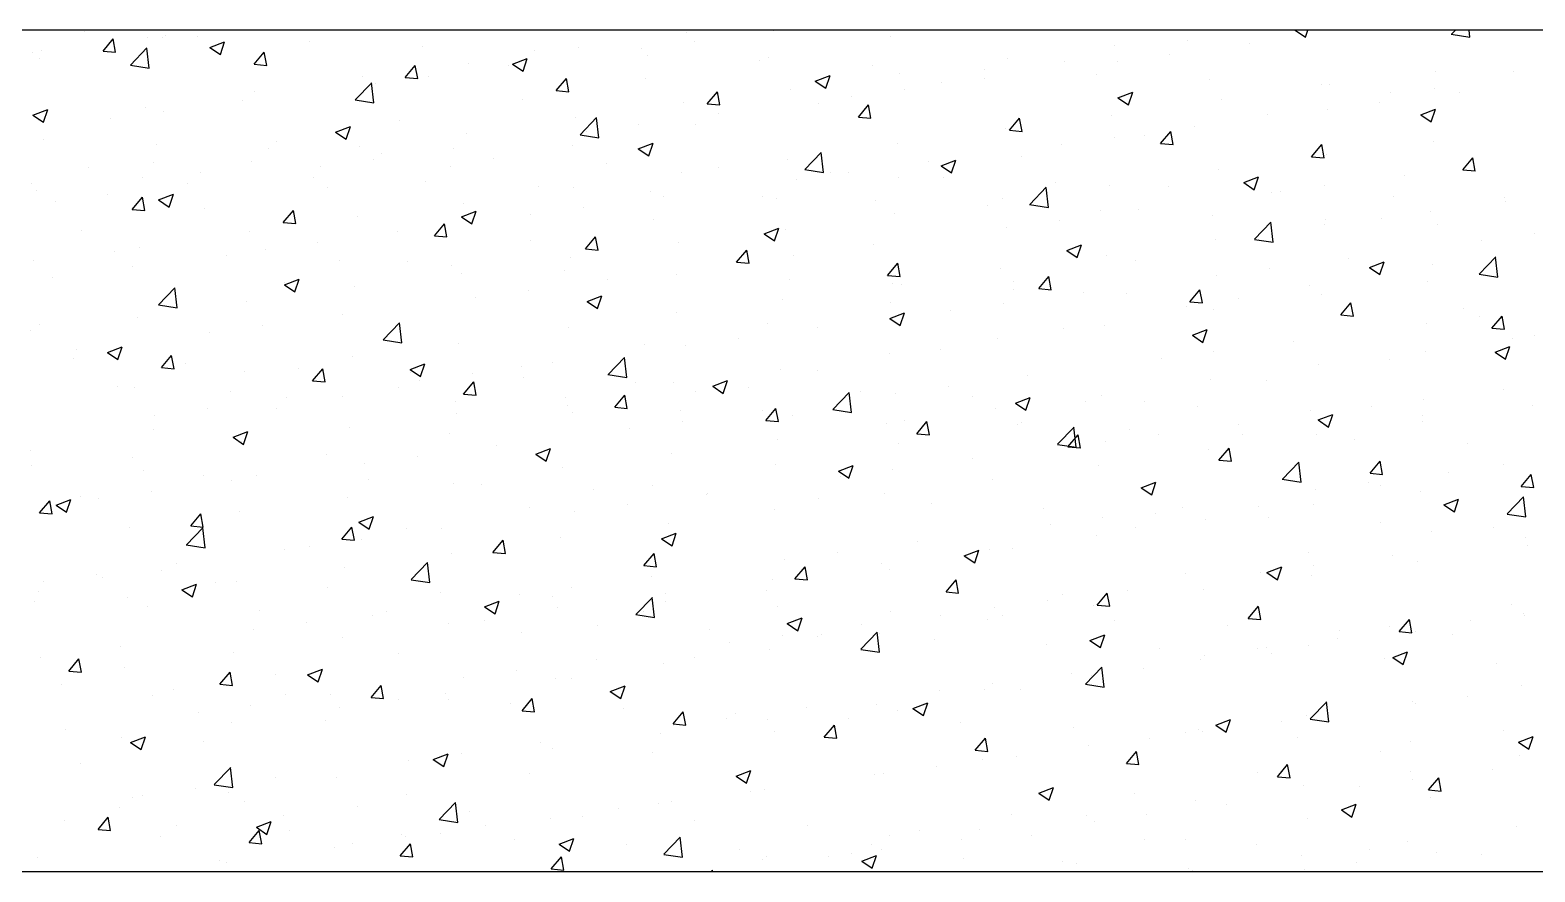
# Model space of a CAD drawing. Header units: millimetres. Extents: x 331487 to 517269, y 198509 to 399936.
# Drawn here: x 435234 to 435948, y 339696 to 340096 of the extents above; entities that cross this region are included whole.
import ezdxf

# ---------------------------------------------------------------- set-up
doc = ezdxf.new("R2010")
doc.units = ezdxf.units.MM
doc.header["$MEASUREMENT"] = 0
doc.layers.add('COLUMN', color=6, linetype='Continuous')

msp = doc.modelspace()

# ---------------------------------------------------------------- linework, layer by layer
at = {"layer": 'COLUMN'}
for p, q in [((448979.83, 340095.96), (420204.35, 340095.96)), ((448984.26, 339695.96), (420604.35, 339695.96))]:
    msp.add_line(p, q, dxfattribs=at)
at = {"layer": 'COLUMN', "color": 2, "linetype": 'Continuous'}
for p, q in [((435260, 340095.12), (435260, 340095.12)), ((435545.59, 340094.74), (435545.59, 340094.74)), ((435587.14, 340095.63), (435587.14, 340095.63)), ((435834.51, 340095.96), (435839.46, 340092.62)), ((435839.45, 340092.62), (435840.57, 340095.96)), ((435908.72, 340093.98), (435910.62, 340095.96)), ((435917.58, 340092.57), (435917.19, 340095.96)), ((435268.58, 340086), (435273.4, 340091.74)), ((435274.55, 340085.47), (435273.4, 340091.74)), ((435281.63, 340079.33), (435289.42, 340087.45)), ((435290.49, 340077.92), (435289.39, 340087.41)), ((435289.73, 340092.55), (435289.73, 340092.55)), ((435296.85, 340092.58), (435296.85, 340092.58)), ((435298.42, 340093.59), (435298.42, 340093.59)), ((435313.38, 340092.86), (435313.38, 340092.86)), ((435319.32, 340087.75), (435326.32, 340090.44)), ((435319.32, 340087.75), (435324.29, 340084.4)), ((435324.29, 340084.4), (435326.32, 340090.44)), ((435366.76, 340090.6), (435366.76, 340090.6)), ((435420.15, 340088.35), (435420.15, 340088.35)), ((435494.25, 340087.7), (435494.25, 340087.7)), ((435524.23, 340087.34), (435524.23, 340087.34)), ((435549.27, 340090.64), (435549.27, 340090.64)), ((435642.63, 340092.98), (435642.63, 340092.98)), ((435748.68, 340088.79), (435748.68, 340088.79)), ((435783.23, 340091.04), (435783.23, 340091.04)), ((435812.96, 340089.38), (435812.96, 340089.38)), ((435908.69, 340093.95), (435917.58, 340092.57)), ((435235.26, 340085.28), (435235.26, 340085.28)), ((435238.53, 340082.57), (435238.53, 340082.57)), ((435239.22, 340086.15), (435239.22, 340086.15)), ((435268.58, 340086), (435274.56, 340085.48)), ((435340.31, 340079.72), (435345.13, 340085.47)), ((435346.28, 340079.19), (435345.12, 340085.46)), ((435442.31, 340080.2), (435442.31, 340080.2)), ((435463.03, 340079.74), (435470.03, 340082.43)), ((435468, 340076.39), (435470.03, 340082.43)), ((435473.53, 340086.09), (435473.53, 340086.09)), ((435526.91, 340083.84), (435526.91, 340083.84)), ((435580.29, 340081.58), (435580.29, 340081.58)), ((435584.31, 340082.97), (435584.31, 340082.97)), ((435698.17, 340082.39), (435698.17, 340082.39)), ((435724.91, 340081.03), (435724.91, 340081.03)), ((435750.05, 340081.1), (435750.05, 340081.1)), ((435775.09, 340084.39), (435775.09, 340084.39)), ((435281.6, 340079.29), (435290.49, 340077.91)), ((435340.31, 340079.72), (435346.28, 340079.2)), ((435391.8, 340073.8), (435391.8, 340073.8)), ((435412.03, 340073.45), (435416.85, 340079.19)), ((435412.03, 340073.45), (435418.01, 340072.93)), ((435418.01, 340072.92), (435416.85, 340079.19)), ((435423.21, 340074.04), (435423.21, 340074.04)), ((435461.08, 340079.03), (435461.08, 340079.03)), ((435463.03, 340079.74), (435468.01, 340076.39)), ((435483.76, 340067.17), (435488.58, 340072.92)), ((435525.99, 340072.95), (435525.99, 340072.95)), ((435606.75, 340071.74), (435613.75, 340074.42)), ((435611.72, 340068.38), (435613.74, 340074.42)), ((435633.68, 340079.33), (435633.68, 340079.33)), ((435646.83, 340075.35), (435646.83, 340075.35)), ((435687.06, 340077.07), (435687.06, 340077.07)), ((435740.44, 340074.82), (435740.44, 340074.82)), ((435901.26, 340076.44), (435901.26, 340076.44)), ((435938.06, 340076.07), (435938.06, 340076.07)), ((435340.46, 340066.76), (435340.46, 340066.76)), ((435388.36, 340062.78), (435396.15, 340070.9)), ((435397.22, 340061.36), (435396.11, 340070.86)), ((435398.17, 340070.75), (435398.17, 340070.75)), ((435483.76, 340067.17), (435489.73, 340066.65)), ((435489.73, 340066.64), (435488.58, 340072.91)), ((435555.48, 340060.9), (435560.3, 340066.64)), ((435561.46, 340060.37), (435560.3, 340066.64)), ((435594.89, 340067.85), (435594.89, 340067.85)), ((435606.75, 340071.74), (435611.72, 340068.38)), ((435649.02, 340067.8), (435649.02, 340067.8)), ((435666.59, 340071.02), (435666.59, 340071.02)), ((435686.9, 340072.78), (435686.9, 340072.78)), ((435750.46, 340063.73), (435757.46, 340066.41)), ((435755.43, 340060.37), (435757.46, 340066.41)), ((435793.82, 340072.56), (435793.82, 340072.56)), ((435847.2, 340070.3), (435847.2, 340070.3)), ((435850.75, 340070.04), (435850.75, 340070.04)), ((435879.74, 340066.06), (435879.74, 340066.06)), ((435900.59, 340068.05), (435900.59, 340068.05)), ((435912.71, 340066.53), (435912.71, 340066.53)), ((435288.52, 340059.26), (435288.52, 340059.26)), ((435335.02, 340062.43), (435335.02, 340062.43)), ((435388.32, 340062.74), (435397.22, 340061.36)), ((435467.67, 340062.94), (435467.67, 340062.94)), ((435544.38, 340061.45), (435544.38, 340061.45)), ((435555.48, 340060.9), (435561.46, 340060.38)), ((435608.27, 340061.01), (435608.27, 340061.01)), ((435623.99, 340064.5), (435623.99, 340064.5)), ((435627.21, 340054.62), (435632.03, 340060.37)), ((435633.18, 340054.09), (435632.03, 340060.36)), ((435750.46, 340063.73), (435755.43, 340060.37)), ((435799.4, 340063), (435799.4, 340063)), ((435874.84, 340061.55), (435874.84, 340061.55)), ((435235.3, 340055.5), (435242.3, 340058.19)), ((435235.3, 340055.5), (435240.27, 340052.14)), ((435238.01, 340052.86), (435238.01, 340052.86)), ((435240.27, 340052.14), (435242.3, 340058.19)), ((435272.11, 340054.15), (435272.11, 340054.15)), ((435297.14, 340057.45), (435297.14, 340057.45)), ((435409.36, 340052.93), (435409.36, 340052.93)), ((435493.03, 340054.41), (435493.03, 340054.41)), ((435495.08, 340046.23), (435502.87, 340054.34)), ((435503.94, 340044.81), (435502.84, 340054.31)), ((435560.83, 340056.18), (435560.83, 340056.18)), ((435627.21, 340054.62), (435633.19, 340054.1)), ((435698.94, 340048.35), (435703.76, 340054.09)), ((435704.91, 340047.82), (435703.75, 340054.09)), ((435747.46, 340055.5), (435747.46, 340055.5)), ((435821.42, 340056.04), (435821.42, 340056.04)), ((435849.81, 340058.25), (435849.81, 340058.25)), ((435894.17, 340055.72), (435901.17, 340058.41)), ((435894.17, 340055.72), (435899.15, 340052.36)), ((435899.14, 340052.36), (435901.17, 340058.4)), ((435379.01, 340047.49), (435386.01, 340050.18)), ((435379.01, 340047.49), (435383.98, 340044.14)), ((435383.98, 340044.13), (435386.01, 340050.18)), ((435441.09, 340046.91), (435441.09, 340046.91)), ((435495.05, 340046.19), (435503.94, 340044.81)), ((435497.93, 340047.9), (435497.93, 340047.9)), ((435522.96, 340051.2), (435522.96, 340051.2)), ((435549.95, 340051), (435549.95, 340051)), ((435696.95, 340049.1), (435696.95, 340049.1)), ((435698.94, 340048.35), (435704.91, 340047.82)), ((435748.78, 340044.95), (435748.78, 340044.95)), ((435763.1, 340046.03), (435763.1, 340046.03)), ((435770.66, 340042.07), (435775.48, 340047.82)), ((435776.64, 340041.54), (435775.48, 340047.81)), ((435786.65, 340049.94), (435786.65, 340049.94)), ((435240.53, 340044.02), (435240.53, 340044.02)), ((435293.91, 340041.76), (435293.91, 340041.76)), ((435347.29, 340039.5), (435347.29, 340039.5)), ((435351.04, 340042.92), (435351.04, 340042.92)), ((435390.58, 340040.51), (435390.58, 340040.51)), ((435400.67, 340037.25), (435400.67, 340037.25)), ((435434.77, 340039.59), (435434.77, 340039.59)), ((435491.64, 340040.99), (435491.64, 340040.99)), ((435522.72, 340039.48), (435529.73, 340042.17)), ((435522.72, 340039.48), (435527.7, 340036.13)), ((435527.69, 340036.13), (435529.72, 340042.17)), ((435601.81, 340029.67), (435609.6, 340037.79)), ((435610.67, 340028.26), (435609.56, 340037.76)), ((435645.61, 340042.06), (435645.61, 340042.06)), ((435723.74, 340041.65), (435723.74, 340041.65)), ((435770.66, 340042.07), (435776.64, 340041.55)), ((435842.39, 340035.8), (435847.21, 340041.54)), ((435848.36, 340035.27), (435847.21, 340041.54)), ((435900.04, 340043.15), (435900.04, 340043.15)), ((435261.61, 340030.58), (435261.61, 340030.58)), ((435292.72, 340032.91), (435292.72, 340032.91)), ((435339.24, 340033.47), (435339.24, 340033.47)), ((435371.86, 340031.31), (435371.86, 340031.31)), ((435396.9, 340034.6), (435396.9, 340034.6)), ((435433.32, 340030.98), (435433.32, 340030.98)), ((435454.06, 340034.99), (435454.06, 340034.99)), ((435507.44, 340032.74), (435507.44, 340032.74)), ((435560.82, 340030.48), (435560.82, 340030.48)), ((435593.67, 340034.56), (435593.67, 340034.56)), ((435660.59, 340033.34), (435660.59, 340033.34)), ((435666.44, 340031.47), (435673.44, 340034.16)), ((435666.44, 340031.47), (435671.41, 340028.12)), ((435671.41, 340028.12), (435673.44, 340034.16)), ((435704.78, 340036.02), (435704.78, 340036.02)), ((435842.39, 340035.8), (435848.36, 340035.27)), ((435849.53, 340036.75), (435849.53, 340036.75)), ((435914.11, 340029.52), (435918.93, 340035.27)), ((435920.09, 340028.99), (435918.93, 340035.26)), ((435287.3, 340025.97), (435287.3, 340025.97)), ((435308.71, 340022.99), (435308.71, 340022.99)), ((435314.99, 340028.33), (435314.99, 340028.33)), ((435368.38, 340026.07), (435368.38, 340026.07)), ((435421.76, 340023.82), (435421.76, 340023.82)), ((435543.16, 340028.16), (435543.16, 340028.16)), ((435597.68, 340025.06), (435597.68, 340025.06)), ((435601.77, 340029.64), (435610.67, 340028.26)), ((435614.2, 340028.23), (435614.2, 340028.23)), ((435622.72, 340028.35), (435622.72, 340028.35)), ((435646.46, 340026.01), (435646.46, 340026.01)), ((435667.58, 340025.97), (435667.58, 340025.97)), ((435720.97, 340023.72), (435720.97, 340023.72)), ((435798.19, 340029.71), (435798.19, 340029.71)), ((435810.15, 340023.46), (435817.15, 340026.15)), ((435810.15, 340023.46), (435815.12, 340020.11)), ((435815.12, 340020.11), (435817.15, 340026.15)), ((435886.41, 340027.09), (435886.41, 340027.09)), ((435914.11, 340029.52), (435920.09, 340029)), ((435234.4, 340022.9), (435234.4, 340022.9)), ((435236.79, 340019.57), (435236.79, 340019.57)), ((435270.84, 340018.01), (435270.84, 340018.01)), ((435282.45, 340010.78), (435287.28, 340016.52)), ((435288.43, 340010.25), (435287.27, 340016.52)), ((435294.99, 340015.24), (435301.99, 340017.93)), ((435299.96, 340011.88), (435301.99, 340017.92)), ((435375, 340020.97), (435375, 340020.97)), ((435475.14, 340021.56), (435475.14, 340021.56)), ((435491.82, 340021.12), (435491.82, 340021.12)), ((435528.52, 340019.31), (435528.52, 340019.31)), ((435534.53, 340016.74), (435534.53, 340016.74)), ((435581.9, 340017.05), (435581.9, 340017.05)), ((435588.15, 340016), (435588.15, 340016)), ((435695.74, 340015.81), (435695.74, 340015.81)), ((435708.53, 340013.12), (435716.32, 340021.24)), ((435717.39, 340011.71), (435716.29, 340021.2)), ((435746.25, 340022.21), (435746.25, 340022.21)), ((435774.35, 340021.46), (435774.35, 340021.46)), ((435823.5, 340018.81), (435823.5, 340018.81)), ((435827.73, 340019.21), (435827.73, 340019.21)), ((435848.53, 340022.11), (435848.53, 340022.11)), ((435881.11, 340016.95), (435881.11, 340016.95)), ((435933.93, 340016.4), (435933.93, 340016.4)), ((435245.8, 340014.71), (435245.8, 340014.71)), ((435282.45, 340010.78), (435288.43, 340010.26)), ((435294.99, 340015.24), (435299.96, 340011.88)), ((435316.68, 340010.96), (435316.68, 340010.96)), ((435354.18, 340004.5), (435359, 340010.25)), ((435360.16, 340003.98), (435359, 340010.24)), ((435438.7, 340007.23), (435445.7, 340009.92)), ((435439.88, 340013.62), (435439.88, 340013.62)), ((435443.67, 340003.87), (435445.7, 340009.92)), ((435496.65, 340011.76), (435496.65, 340011.76)), ((435635.29, 340014.79), (435635.29, 340014.79)), ((435644.39, 340008.77), (435644.39, 340008.77)), ((435688.67, 340012.54), (435688.67, 340012.54)), ((435708.5, 340013.09), (435717.39, 340011.71)), ((435742.05, 340010.28), (435742.05, 340010.28)), ((435760.34, 340010.5), (435760.34, 340010.5)), ((435898.83, 340009.86), (435898.83, 340009.86)), ((435934.5, 340014.69), (435934.5, 340014.69)), ((435354.18, 340004.5), (435360.16, 340003.98)), ((435389.37, 340007.22), (435389.37, 340007.22)), ((435425.91, 339998.23), (435430.73, 340003.97)), ((435431.88, 339997.7), (435430.73, 340003.97)), ((435438.7, 340007.23), (435443.68, 340003.87)), ((435471.62, 340008.46), (435471.62, 340008.46)), ((435529.83, 340005.99), (435529.83, 340005.99)), ((435582.41, 339999.22), (435589.42, 340001.91)), ((435587.39, 339995.86), (435589.41, 340001.91)), ((435697.44, 340002.21), (435697.44, 340002.21)), ((435722.47, 340005.51), (435722.47, 340005.51)), ((435795.43, 340008.03), (435795.43, 340008.03)), ((435815.26, 339996.57), (435823.04, 340004.69)), ((435824.11, 339995.16), (435823.01, 340004.65)), ((435848.31, 340003.46), (435848.31, 340003.46)), ((435848.82, 340005.77), (435848.82, 340005.77)), ((435875.61, 340006.39), (435875.61, 340006.39)), ((435902.2, 340003.52), (435902.2, 340003.52)), ((435258.36, 340000.95), (435258.36, 340000.95)), ((435338.02, 340000.18), (435338.02, 340000.18)), ((435370.59, 339995.16), (435370.59, 339995.16)), ((435408.47, 340000.15), (435408.47, 340000.15)), ((435425.91, 339998.23), (435431.88, 339997.71)), ((435471.51, 339995.98), (435471.51, 339995.98)), ((435497.63, 339991.95), (435502.45, 339997.7)), ((435503.61, 339991.43), (435502.45, 339997.69)), ((435541.94, 339994.87), (435541.94, 339994.87)), ((435582.41, 339999.22), (435587.39, 339995.87)), ((435592.46, 340001.27), (435592.46, 340001.27)), ((435796.97, 339996.42), (435796.97, 339996.42)), ((435815.22, 339996.53), (435824.11, 339995.16)), ((435817.29, 339996.38), (435817.29, 339996.38)), ((435923.26, 339995.97), (435923.26, 339995.97)), ((435948.29, 339999.26), (435948.29, 339999.26)), ((435274.01, 339990.93), (435274.01, 339990.93)), ((435286.09, 339992.68), (435286.09, 339992.68)), ((435327.4, 339988.67), (435327.4, 339988.67)), ((435345.56, 339991.87), (435345.56, 339991.87)), ((435490.6, 339987.83), (435490.6, 339987.83)), ((435497.63, 339991.95), (435503.61, 339991.43)), ((435569.36, 339985.68), (435574.18, 339991.42)), ((435575.33, 339985.15), (435574.18, 339991.42)), ((435596.41, 339988.91), (435596.41, 339988.91)), ((435634.28, 339993.9), (435634.28, 339993.9)), ((435726.13, 339991.21), (435733.13, 339993.9)), ((435726.13, 339991.21), (435731.1, 339987.86)), ((435731.1, 339987.86), (435733.13, 339993.9)), ((435745.03, 339988.92), (435745.03, 339988.92)), ((435860.1, 339987.65), (435860.1, 339987.65)), ((435921.98, 339980.02), (435929.77, 339988.14)), ((435930.84, 339978.6), (435929.73, 339988.1)), ((435235.57, 339986.28), (435235.57, 339986.28)), ((435282.4, 339983.55), (435282.4, 339983.55)), ((435380.78, 339986.42), (435380.78, 339986.42)), ((435413.19, 339985.97), (435413.19, 339985.97)), ((435434.16, 339984.16), (435434.16, 339984.16)), ((435438.66, 339980.33), (435438.66, 339980.33)), ((435487.54, 339981.91), (435487.54, 339981.91)), ((435569.36, 339985.68), (435575.34, 339985.16)), ((435571.38, 339985.62), (435571.38, 339985.62)), ((435641.08, 339979.4), (435645.91, 339985.15)), ((435647.06, 339978.87), (435645.9, 339985.14)), ((435694.52, 339982.52), (435694.52, 339982.52)), ((435758.97, 339986.37), (435758.97, 339986.37)), ((435822.23, 339982.66), (435822.23, 339982.66)), ((435869.84, 339983.2), (435876.84, 339985.89)), ((435869.84, 339983.2), (435874.81, 339979.85)), ((435874.81, 339979.85), (435876.84, 339985.89)), ((435899.57, 339984.43), (435899.57, 339984.43)), ((435244.53, 339978.56), (435244.53, 339978.56)), ((435294.89, 339965.37), (435302.68, 339973.48)), ((435303.75, 339963.95), (435302.65, 339973.45)), ((435354.68, 339974.98), (435361.68, 339977.66)), ((435354.68, 339974.98), (435359.65, 339971.62)), ((435354.87, 339975.96), (435354.87, 339975.96)), ((435359.65, 339971.62), (435361.68, 339977.66)), ((435388.15, 339973.93), (435388.15, 339973.93)), ((435508.22, 339977.3), (435508.22, 339977.3)), ((435540.92, 339979.65), (435540.92, 339979.65)), ((435594.31, 339977.4), (435594.31, 339977.4)), ((435641.08, 339979.4), (435647.06, 339978.88)), ((435643.18, 339975.48), (435643.18, 339975.48)), ((435647.69, 339975.14), (435647.69, 339975.14)), ((435700.65, 339976.36), (435700.65, 339976.36)), ((435712.81, 339973.13), (435717.63, 339978.87)), ((435712.81, 339973.13), (435718.79, 339972.61)), ((435718.79, 339972.6), (435717.63, 339978.87)), ((435797.19, 339979.37), (435797.19, 339979.37)), ((435841.25, 339974.42), (435841.25, 339974.42)), ((435897.61, 339976.58), (435897.61, 339976.58)), ((435921.95, 339979.98), (435930.84, 339978.6)), ((435296.55, 339965.95), (435296.55, 339965.95)), ((435336.81, 339966.89), (435336.81, 339966.89)), ((435445.31, 339969.02), (435445.31, 339969.02)), ((435470.35, 339972.32), (435470.35, 339972.32)), ((435498.39, 339966.97), (435505.39, 339969.66)), ((435498.39, 339966.97), (435503.37, 339963.61)), ((435503.36, 339963.61), (435505.39, 339969.65)), ((435591.24, 339967.98), (435591.24, 339967.98)), ((435642.34, 339966.35), (435642.34, 339966.35)), ((435696.16, 339966.07), (435696.16, 339966.07)), ((435701.07, 339972.89), (435701.07, 339972.89)), ((435734.04, 339971.05), (435734.04, 339971.05)), ((435754.45, 339970.63), (435754.45, 339970.63)), ((435784.54, 339966.85), (435789.36, 339972.6)), ((435784.54, 339966.85), (435790.51, 339966.33)), ((435790.51, 339966.32), (435789.36, 339972.59)), ((435807.84, 339968.37), (435807.84, 339968.37)), ((435847.1, 339970.17), (435847.1, 339970.17)), ((435856.26, 339960.58), (435861.08, 339966.32)), ((435862.24, 339960.05), (435861.08, 339966.32)), ((435861.22, 339966.12), (435861.22, 339966.12)), ((435284.87, 339959.39), (435284.87, 339959.39)), ((435294.86, 339965.33), (435303.75, 339963.95)), ((435382.16, 339960.71), (435382.16, 339960.71)), ((435540.73, 339961.58), (435540.73, 339961.58)), ((435642.1, 339958.96), (435649.11, 339961.65)), ((435642.11, 339958.96), (435647.08, 339955.6)), ((435647.08, 339955.6), (435649.1, 339961.65)), ((435671.13, 339962.77), (435671.13, 339962.77)), ((435782.93, 339964.41), (435782.93, 339964.41)), ((435795.75, 339963.13), (435795.75, 339963.13)), ((435856.26, 339960.58), (435862.24, 339960.05)), ((435914.6, 339963.86), (435914.6, 339963.86)), ((435921.98, 339959.82), (435921.98, 339959.82)), ((435927.99, 339954.3), (435932.81, 339960.05)), ((435933.96, 339953.77), (435932.81, 339960.04)), ((435234.36, 339952.99), (435234.36, 339952.99)), ((435238.23, 339955.94), (435238.23, 339955.94)), ((435319.25, 339952.42), (435319.25, 339952.42)), ((435344.29, 339955.72), (435344.29, 339955.72)), ((435401.62, 339948.81), (435409.41, 339956.93)), ((435410.48, 339947.4), (435409.37, 339956.9)), ((435489.38, 339954.54), (435489.38, 339954.54)), ((435584.02, 339956.34), (435584.02, 339956.34)), ((435607.98, 339954.46), (435607.98, 339954.46)), ((435724.62, 339954.4), (435724.62, 339954.4)), ((435743.82, 339955.63), (435743.82, 339955.63)), ((435785.82, 339950.95), (435792.82, 339953.64)), ((435790.79, 339947.59), (435792.82, 339953.64)), ((435896.95, 339956.52), (435896.95, 339956.52)), ((435927.99, 339954.3), (435933.97, 339953.78)), ((435270.66, 339942.72), (435277.66, 339945.41)), ((435275.63, 339939.37), (435277.66, 339945.41)), ((435401.58, 339948.78), (435410.48, 339947.4)), ((435437.45, 339947.04), (435437.45, 339947.04)), ((435525.7, 339946.33), (435525.7, 339946.33)), ((435545.07, 339946.18), (435545.07, 339946.18)), ((435570.1, 339949.47), (435570.1, 339949.47)), ((435666.3, 339944.39), (435666.3, 339944.39)), ((435693.31, 339949.23), (435693.31, 339949.23)), ((435785.82, 339950.95), (435790.79, 339947.59)), ((435833.79, 339948.21), (435833.79, 339948.21)), ((435929.53, 339942.94), (435936.53, 339945.63)), ((435934.5, 339939.58), (435936.53, 339945.63)), ((435937.76, 339949.44), (435937.76, 339949.44)), ((435948.33, 339950.78), (435948.33, 339950.78)), ((435254.54, 339939.83), (435254.54, 339939.83)), ((435256.1, 339944.11), (435256.1, 339944.11)), ((435270.66, 339942.72), (435275.63, 339939.37)), ((435296.33, 339935.56), (435301.15, 339941.31)), ((435302.3, 339935.03), (435301.15, 339941.3)), ((435307.92, 339937.57), (435307.92, 339937.57)), ((435386.94, 339940.64), (435386.94, 339940.64)), ((435414.37, 339934.71), (435421.37, 339937.4)), ((435419.34, 339931.36), (435421.37, 339937.4)), ((435481.91, 339937.86), (435481.91, 339937.86)), ((435508.34, 339932.26), (435516.13, 339940.38)), ((435517.2, 339930.85), (435516.1, 339940.34)), ((435641.96, 339942.19), (435641.96, 339942.19)), ((435770.89, 339939.93), (435770.89, 339939.93)), ((435795.92, 339943.22), (435795.92, 339943.22)), ((435879.44, 339939.43), (435879.44, 339939.43)), ((435896.39, 339943.29), (435896.39, 339943.29)), ((435929.53, 339942.94), (435934.51, 339939.59)), ((435296.33, 339935.56), (435302.31, 339935.04)), ((435335.59, 339933.6), (435335.59, 339933.6)), ((435361.3, 339935.32), (435361.3, 339935.32)), ((435368.06, 339929.29), (435372.88, 339935.03)), ((435374.03, 339928.76), (435372.87, 339935.02)), ((435414.37, 339934.71), (435419.34, 339931.36)), ((435414.69, 339933.06), (435414.69, 339933.06)), ((435444.04, 339932.88), (435444.04, 339932.88)), ((435467.38, 339936.32), (435467.38, 339936.32)), ((435468.07, 339930.81), (435468.07, 339930.81)), ((435508.31, 339932.23), (435517.2, 339930.85)), ((435590.02, 339934.69), (435590.02, 339934.69)), ((435607.98, 339934.38), (435607.98, 339934.38)), ((435707.73, 339931.61), (435707.73, 339931.61)), ((435845.88, 339936.88), (435845.88, 339936.88)), ((435275.62, 339926.4), (435275.62, 339926.4)), ((435283.65, 339926.1), (435283.65, 339926.1)), ((435329.01, 339924.14), (435329.01, 339924.14)), ((435368.06, 339929.29), (435374.03, 339928.76)), ((435409.06, 339926.3), (435409.06, 339926.3)), ((435419.01, 339929.58), (435419.01, 339929.58)), ((435439.78, 339923.01), (435444.6, 339928.76)), ((435439.78, 339923.01), (435445.76, 339922.49)), ((435445.76, 339922.48), (435444.6, 339928.75)), ((435521.45, 339928.55), (435521.45, 339928.55)), ((435539.51, 339928.29), (435539.51, 339928.29)), ((435549.66, 339924.37), (435549.66, 339924.37)), ((435558.08, 339926.71), (435565.08, 339929.39)), ((435558.08, 339926.71), (435563.06, 339923.35)), ((435563.05, 339923.35), (435565.08, 339929.39)), ((435574.83, 339926.3), (435574.83, 339926.3)), ((435615.07, 339915.71), (435622.85, 339923.83)), ((435623.92, 339914.3), (435622.82, 339923.79)), ((435628.22, 339924.04), (435628.22, 339924.04)), ((435644.82, 339923.33), (435644.82, 339923.33)), ((435669.86, 339926.63), (435669.86, 339926.63)), ((435794.54, 339929.84), (435794.54, 339929.84)), ((435821.12, 339929.42), (435821.12, 339929.42)), ((435933.55, 339925.36), (435933.55, 339925.36)), ((435317.98, 339916.28), (435317.98, 339916.28)), ((435350.74, 339916.29), (435350.74, 339916.29)), ((435355.85, 339921.27), (435355.85, 339921.27)), ((435382.39, 339921.89), (435382.39, 339921.89)), ((435435.77, 339919.63), (435435.77, 339919.63)), ((435488.17, 339921.25), (435488.17, 339921.25)), ((435489.15, 339917.38), (435489.15, 339917.38)), ((435511.51, 339916.73), (435516.33, 339922.48)), ((435511.51, 339916.73), (435517.48, 339916.21)), ((435517.48, 339916.21), (435516.33, 339922.47)), ((435583.23, 339910.46), (435588.05, 339916.2)), ((435589.21, 339909.93), (435588.05, 339916.2)), ((435681.6, 339921.79), (435681.6, 339921.79)), ((435692.09, 339915.94), (435692.09, 339915.94)), ((435701.8, 339918.7), (435708.8, 339921.38)), ((435701.8, 339918.7), (435706.77, 339915.34)), ((435706.77, 339915.34), (435708.79, 339921.38)), ((435734.98, 339919.53), (435734.98, 339919.53)), ((435742.6, 339922.35), (435742.6, 339922.35)), ((435762.81, 339919.4), (435762.81, 339919.4)), ((435788.36, 339917.27), (435788.36, 339917.27)), ((435870.64, 339917.08), (435870.64, 339917.08)), ((435895.68, 339920.38), (435895.68, 339920.38)), ((435947.12, 339917.49), (435947.12, 339917.49)), ((435292.94, 339912.98), (435292.94, 339912.98)), ((435436.23, 339913.75), (435436.23, 339913.75)), ((435491.34, 339914.36), (435491.34, 339914.36)), ((435542.54, 339915.12), (435542.54, 339915.12)), ((435543.8, 339910.03), (435543.8, 339910.03)), ((435581.67, 339915.02), (435581.67, 339915.02)), ((435583.23, 339910.46), (435589.21, 339909.94)), ((435595.92, 339912.86), (435595.92, 339912.86)), ((435615.03, 339915.67), (435623.92, 339914.3)), ((435640.75, 339908.9), (435640.75, 339908.9)), ((435649.3, 339910.61), (435649.3, 339910.61)), ((435654.96, 339904.18), (435659.78, 339909.93)), ((435660.93, 339903.66), (435659.78, 339909.92)), ((435704.49, 339909.39), (435704.49, 339909.39)), ((435807.49, 339908.77), (435807.49, 339908.77)), ((435841.74, 339915.02), (435841.74, 339915.02)), ((435845.51, 339910.69), (435852.51, 339913.38)), ((435845.51, 339910.69), (435850.48, 339907.33)), ((435850.48, 339907.33), (435852.51, 339913.37)), ((435895.13, 339912.76), (435895.13, 339912.76)), ((435895.18, 339910), (435895.18, 339910)), ((435292.42, 339906.28), (435292.42, 339906.28)), ((435330.35, 339902.46), (435337.35, 339905.15)), ((435330.35, 339902.46), (435335.32, 339899.11)), ((435335.32, 339899.1), (435337.35, 339905.15)), ((435385.72, 339907.35), (435385.72, 339907.35)), ((435433.02, 339904.35), (435433.02, 339904.35)), ((435518.76, 339906.73), (435518.76, 339906.73)), ((435654.96, 339904.18), (435660.94, 339903.66)), ((435702.68, 339908.35), (435702.68, 339908.35)), ((435721.79, 339899.16), (435729.58, 339907.28)), ((435726.69, 339897.91), (435731.51, 339903.65)), ((435730.65, 339897.74), (435729.54, 339907.24)), ((435732.66, 339897.38), (435731.5, 339903.65)), ((435756.06, 339906.1), (435756.06, 339906.1)), ((435769.61, 339903.78), (435769.61, 339903.78)), ((435809.45, 339903.84), (435809.45, 339903.84)), ((435844.67, 339903.59), (435844.67, 339903.59)), ((435862.83, 339901.59), (435862.83, 339901.59)), ((435234.1, 339896.27), (435234.1, 339896.27)), ((435334.38, 339900.31), (435334.38, 339900.31)), ((435374.7, 339894.34), (435374.7, 339894.34)), ((435455.61, 339898.42), (435455.61, 339898.42)), ((435474.06, 339894.45), (435481.06, 339897.14)), ((435474.06, 339894.45), (435479.03, 339891.1)), ((435479.03, 339891.1), (435481.06, 339897.14)), ((435538.3, 339895), (435538.3, 339895)), ((435588.81, 339901.4), (435588.81, 339901.4)), ((435646.17, 339899.38), (435646.17, 339899.38)), ((435721.75, 339899.12), (435730.65, 339897.74)), ((435726.69, 339897.91), (435732.66, 339897.39)), ((435744.58, 339900.49), (435744.58, 339900.49)), ((435793.32, 339896.55), (435793.32, 339896.55)), ((435798.41, 339891.63), (435803.23, 339897.38)), ((435804.39, 339891.11), (435803.23, 339897.37)), ((435916.21, 339899.33), (435916.21, 339899.33)), ((435234.64, 339889), (435234.64, 339889)), ((435282.44, 339892.81), (435282.44, 339892.81)), ((435392.7, 339890.14), (435392.7, 339890.14)), ((435417.73, 339893.43), (435417.73, 339893.43)), ((435486.95, 339887.96), (435486.95, 339887.96)), ((435587.85, 339889.37), (435587.85, 339889.37)), ((435617.77, 339886.44), (435624.78, 339889.13)), ((435622.74, 339883.09), (435624.77, 339889.13)), ((435643.55, 339887.19), (435643.55, 339887.19)), ((435681.42, 339892.17), (435681.42, 339892.17)), ((435741.38, 339889.06), (435741.38, 339889.06)), ((435798.41, 339891.63), (435804.39, 339891.11)), ((435828.51, 339882.61), (435836.3, 339890.72)), ((435837.37, 339881.19), (435836.27, 339890.69)), ((435870.14, 339885.36), (435874.96, 339891.1)), ((435876.11, 339884.83), (435874.96, 339891.1)), ((435933.63, 339889.77), (435933.63, 339889.77)), ((435288.03, 339886.74), (435288.03, 339886.74)), ((435316.39, 339884.33), (435316.39, 339884.33)), ((435329.54, 339881.82), (435329.54, 339881.82)), ((435341.41, 339884.49), (435341.41, 339884.49)), ((435394.79, 339882.23), (435394.79, 339882.23)), ((435435.01, 339880.46), (435435.01, 339880.46)), ((435617.77, 339886.44), (435622.75, 339883.09)), ((435618.52, 339883.89), (435618.52, 339883.89)), ((435690.87, 339882.65), (435690.87, 339882.65)), ((435761.49, 339878.43), (435768.49, 339881.12)), ((435766.46, 339875.08), (435768.48, 339881.12)), ((435828.48, 339882.57), (435837.37, 339881.19)), ((435869.37, 339880.94), (435869.37, 339880.94)), ((435870.14, 339885.36), (435876.11, 339884.84)), ((435907.24, 339885.92), (435907.24, 339885.92)), ((435941.86, 339879.08), (435946.68, 339884.83)), ((435945.9, 339884.2), (435945.9, 339884.2)), ((435947.84, 339878.55), (435946.68, 339884.82)), ((435246.33, 339870.21), (435253.33, 339872.9)), ((435251.3, 339866.85), (435253.32, 339872.89)), ((435258.07, 339874.32), (435258.07, 339874.32)), ((435266.64, 339873.54), (435266.64, 339873.54)), ((435291.67, 339876.84), (435291.67, 339876.84)), ((435384.5, 339874.06), (435384.5, 339874.06)), ((435448.17, 339879.98), (435448.17, 339879.98)), ((435501.56, 339877.72), (435501.56, 339877.72)), ((435529.53, 339879.36), (435529.53, 339879.36)), ((435554.94, 339875.47), (435554.94, 339875.47)), ((435555.36, 339875.58), (435555.36, 339875.58)), ((435608.32, 339873.21), (435608.32, 339873.21)), ((435639.53, 339875.61), (435639.53, 339875.61)), ((435761.49, 339878.43), (435766.46, 339875.08)), ((435844.33, 339877.64), (435844.33, 339877.64)), ((435875.31, 339879.76), (435875.31, 339879.76)), ((435893.96, 339876.71), (435893.96, 339876.71)), ((435905.2, 339870.43), (435912.2, 339873.11)), ((435910.17, 339867.07), (435912.2, 339873.11)), ((435935.24, 339866.05), (435943.03, 339874.17)), ((435941.86, 339879.08), (435947.84, 339878.56)), ((435944.1, 339864.64), (435942.99, 339874.14)), ((435238.48, 339866.62), (435243.3, 339872.36)), ((435238.48, 339866.62), (435244.46, 339866.09)), ((435244.45, 339866.09), (435243.3, 339872.36)), ((435246.33, 339870.21), (435251.3, 339866.85)), ((435310.2, 339860.34), (435315.03, 339866.09)), ((435316.18, 339859.81), (435315.02, 339866.08)), ((435333.16, 339867.02), (435333.16, 339867.02)), ((435471.21, 339869.35), (435471.21, 339869.35)), ((435492.45, 339867.29), (435492.45, 339867.29)), ((435517.49, 339870.59), (435517.49, 339870.59)), ((435587.59, 339868.12), (435587.59, 339868.12)), ((435661.7, 339870.95), (435661.7, 339870.95)), ((435715.08, 339868.7), (435715.08, 339868.7)), ((435768.47, 339866.44), (435768.47, 339866.44)), ((435781.18, 339869.33), (435781.18, 339869.33)), ((435817, 339869.75), (435817, 339869.75)), ((435843.45, 339870.31), (435843.45, 339870.31)), ((435905.2, 339870.43), (435910.17, 339867.07)), ((435935.2, 339866.02), (435944.1, 339864.64)), ((435281.22, 339859.52), (435281.22, 339859.52)), ((435308.15, 339851.4), (435315.94, 339859.52)), ((435310.2, 339860.34), (435316.18, 339859.82)), ((435317.01, 339849.99), (435315.9, 339859.49)), ((435381.93, 339854.07), (435386.75, 339859.81)), ((435387.91, 339853.54), (435386.75, 339859.81)), ((435390.04, 339862.2), (435397.04, 339864.89)), ((435390.04, 339862.2), (435395.01, 339858.84)), ((435395.01, 339858.84), (435397.04, 339864.89)), ((435412.89, 339859.34), (435412.89, 339859.34)), ((435429.3, 339858.98), (435429.3, 339858.98)), ((435537.08, 339861.71), (435537.08, 339861.71)), ((435718.27, 339861.05), (435718.27, 339861.05)), ((435743.31, 339864.34), (435743.31, 339864.34)), ((435758.68, 339859.74), (435758.68, 339859.74)), ((435792.11, 339863.26), (435792.11, 339863.26)), ((435821.85, 339864.19), (435821.85, 339864.19)), ((435875.23, 339861.93), (435875.23, 339861.93)), ((435928.61, 339859.68), (435928.61, 339859.68)), ((435381.93, 339854.07), (435387.91, 339853.54)), ((435391.43, 339853.99), (435391.43, 339853.99)), ((435453.66, 339847.79), (435458.48, 339853.54)), ((435459.63, 339847.26), (435458.48, 339853.53)), ((435485.74, 339854.67), (435485.74, 339854.67)), ((435533.75, 339854.19), (435540.75, 339856.88)), ((435533.75, 339854.19), (435538.73, 339850.84)), ((435538.72, 339850.83), (435540.75, 339856.88)), ((435655.12, 339852.73), (435655.12, 339852.73)), ((435740.17, 339855.77), (435740.17, 339855.77)), ((435899.28, 339857.8), (435899.28, 339857.8)), ((435944.09, 339854.8), (435944.09, 339854.8)), ((435308.12, 339851.37), (435317.01, 339849.99)), ((435354.58, 339849.33), (435354.58, 339849.33)), ((435366.39, 339850.7), (435366.39, 339850.7)), ((435433.8, 339847.17), (435433.8, 339847.17)), ((435453.66, 339847.79), (435459.63, 339847.27)), ((435525.38, 339841.52), (435530.2, 339847.26)), ((435531.36, 339840.99), (435530.2, 339847.26)), ((435592.21, 339844.45), (435592.21, 339844.45)), ((435617.24, 339847.74), (435617.24, 339847.74)), ((435677.46, 339846.18), (435684.47, 339848.87)), ((435677.46, 339846.18), (435682.44, 339842.83)), ((435682.44, 339842.83), (435684.46, 339848.87)), ((435689.66, 339849.36), (435689.66, 339849.36)), ((435700.36, 339849.73), (435700.36, 339849.73)), ((435840.96, 339847.79), (435840.96, 339847.79)), ((435880.93, 339846.48), (435880.93, 339846.48)), ((435944.68, 339850.92), (435944.68, 339850.92)), ((435265.36, 339837.4), (435265.36, 339837.4)), ((435296.26, 339839.32), (435296.26, 339839.32)), ((435303.24, 339842.38), (435303.24, 339842.38)), ((435383.29, 339840.77), (435383.29, 339840.77)), ((435414.87, 339834.85), (435422.66, 339842.97)), ((435423.73, 339833.44), (435422.63, 339842.93)), ((435525.38, 339841.52), (435531.36, 339840.99)), ((435597.11, 339835.24), (435601.93, 339840.99)), ((435603.08, 339834.71), (435601.93, 339840.98)), ((435638.31, 339842.32), (435638.31, 339842.32)), ((435642.04, 339839.72), (435642.04, 339839.72)), ((435782.64, 339837.78), (435782.64, 339837.78)), ((435818.03, 339838.2), (435818.03, 339838.2)), ((435821.18, 339838.17), (435828.18, 339840.86)), ((435821.18, 339838.17), (435826.15, 339834.82)), ((435826.15, 339834.82), (435828.18, 339840.86)), ((435843.06, 339841.5), (435843.06, 339841.5)), ((435892.75, 339843.42), (435892.75, 339843.42)), ((435240.33, 339834.1), (435240.33, 339834.1)), ((435268.55, 339835.64), (435268.55, 339835.64)), ((435306.02, 339829.95), (435313.02, 339832.63)), ((435310.99, 339826.59), (435313.01, 339832.63)), ((435321.94, 339833.39), (435321.94, 339833.39)), ((435331.94, 339833.73), (435331.94, 339833.73)), ((435375.32, 339831.13), (435375.32, 339831.13)), ((435414.84, 339834.81), (435423.73, 339833.44)), ((435491.18, 339831.15), (435491.18, 339831.15)), ((435529.05, 339836.13), (435529.05, 339836.13)), ((435586.38, 339834.83), (435586.38, 339834.83)), ((435597.11, 339835.24), (435603.09, 339834.72)), ((435668.83, 339828.97), (435673.66, 339834.71)), ((435674.81, 339828.44), (435673.65, 339834.7)), ((435842.23, 339837.02), (435842.23, 339837.02)), ((435236.26, 339824.47), (435236.26, 339824.47)), ((435237.94, 339829.31), (435237.94, 339829.31)), ((435280.01, 339826.23), (435280.01, 339826.23)), ((435306.02, 339829.95), (435310.99, 339826.59)), ((435428.7, 339828.88), (435428.7, 339828.88)), ((435449.73, 339821.94), (435456.73, 339824.63)), ((435454.7, 339818.58), (435456.73, 339824.62)), ((435466.15, 339827.85), (435466.15, 339827.85)), ((435482.08, 339826.62), (435482.08, 339826.62)), ((435521.6, 339818.3), (435529.39, 339826.42)), ((435530.46, 339816.88), (435529.35, 339826.38)), ((435535.46, 339824.37), (435535.46, 339824.37)), ((435535.86, 339828.42), (435535.86, 339828.42)), ((435583.72, 339829.71), (435583.72, 339829.71)), ((435668.83, 339828.97), (435674.81, 339828.44)), ((435717, 339824.9), (435717, 339824.9)), ((435724.32, 339827.77), (435724.32, 339827.77)), ((435740.56, 339822.69), (435745.38, 339828.44)), ((435746.54, 339822.16), (435745.38, 339828.43)), ((435754.87, 339829.89), (435754.87, 339829.89)), ((435790.89, 339829.97), (435790.89, 339829.97)), ((435289.64, 339822.21), (435289.64, 339822.21)), ((435343.02, 339819.96), (435343.02, 339819.96)), ((435396.4, 339817.7), (435396.4, 339817.7)), ((435402.99, 339819.54), (435402.99, 339819.54)), ((435449.73, 339821.94), (435454.7, 339818.58)), ((435484.52, 339821.38), (435484.52, 339821.38)), ((435521.56, 339818.26), (435530.46, 339816.88)), ((435525.4, 339819.7), (435525.4, 339819.7)), ((435588.85, 339822.11), (435588.85, 339822.11)), ((435593.44, 339813.93), (435600.44, 339816.62)), ((435598.41, 339810.57), (435600.44, 339816.62)), ((435642.23, 339819.86), (435642.23, 339819.86)), ((435666, 339817.76), (435666, 339817.76)), ((435688.44, 339816.08), (435688.44, 339816.08)), ((435691.97, 339821.6), (435691.97, 339821.6)), ((435695.61, 339817.6), (435695.61, 339817.6)), ((435738.95, 339822.48), (435738.95, 339822.48)), ((435740.56, 339822.69), (435746.54, 339822.17)), ((435812.29, 339816.41), (435817.11, 339822.16)), ((435812.29, 339816.41), (435818.26, 339815.89)), ((435818.26, 339815.89), (435817.11, 339822.15)), ((435884.01, 339810.14), (435888.83, 339815.88)), ((435889.99, 339809.61), (435888.83, 339815.88)), ((435937.47, 339822.81), (435937.47, 339822.81)), ((435942.82, 339818.65), (435942.82, 339818.65)), ((435943.47, 339817.63), (435943.47, 339817.63)), ((435340.09, 339811.26), (435340.09, 339811.26)), ((435365.12, 339814.55), (435365.12, 339814.55)), ((435432.58, 339813.89), (435432.58, 339813.89)), ((435449.79, 339815.44), (435449.79, 339815.44)), ((435467.08, 339809.69), (435467.08, 339809.69)), ((435503.17, 339813.19), (435503.17, 339813.19)), ((435556.55, 339810.93), (435556.55, 339810.93)), ((435593.44, 339813.93), (435598.42, 339810.57)), ((435609.93, 339808.68), (435609.93, 339808.68)), ((435628.32, 339801.75), (435636.11, 339809.86)), ((435628.81, 339813.29), (435628.81, 339813.29)), ((435637.18, 339800.33), (435636.08, 339809.83)), ((435637.1, 339809.03), (435637.1, 339809.03)), ((435737.15, 339805.92), (435744.16, 339808.61)), ((435742.13, 339802.56), (435744.15, 339808.61)), ((435748.99, 339815.34), (435748.99, 339815.34)), ((435802.38, 339813.09), (435802.38, 339813.09)), ((435855.76, 339810.83), (435855.76, 339810.83)), ((435879.15, 339812.8), (435879.15, 339812.8)), ((435884.01, 339810.14), (435889.99, 339809.62)), ((435891.53, 339810.13), (435891.53, 339810.13)), ((435909.14, 339808.58), (435909.14, 339808.58)), ((435917.78, 339815.36), (435917.78, 339815.36)), ((435276.93, 339802.94), (435276.93, 339802.94)), ((435382.07, 339807.48), (435382.07, 339807.48)), ((435565.9, 339805.01), (435565.9, 339805.01)), ((435585.16, 339801.54), (435585.16, 339801.54)), ((435590.94, 339808.3), (435590.94, 339808.3)), ((435607.68, 339807.75), (435607.68, 339807.75)), ((435628.29, 339801.71), (435637.18, 339800.33)), ((435663.31, 339806.42), (435663.31, 339806.42)), ((435716.7, 339804.17), (435716.7, 339804.17)), ((435737.15, 339805.92), (435742.13, 339802.56)), ((435770.08, 339801.91), (435770.08, 339801.91)), ((435816.75, 339802.06), (435816.75, 339802.06)), ((435820.83, 339802.79), (435820.83, 339802.79)), ((435841.02, 339803.73), (435841.02, 339803.73)), ((435854.63, 339807.04), (435854.63, 339807.04)), ((435239.06, 339797.96), (435239.06, 339797.96)), ((435252.35, 339791.4), (435257.17, 339797.14)), ((435258.33, 339790.87), (435257.17, 339797.14)), ((435330.73, 339800.44), (435330.73, 339800.44)), ((435408.77, 339799.68), (435408.77, 339799.68)), ((435502.75, 339796.69), (435502.75, 339796.69)), ((435534.65, 339795.13), (435534.65, 339795.13)), ((435549.36, 339797.74), (435549.36, 339797.74)), ((435789.67, 339796.69), (435789.67, 339796.69)), ((435791.72, 339798.76), (435791.72, 339798.76)), ((435823.46, 339799.66), (435823.46, 339799.66)), ((435876.84, 339797.4), (435876.84, 339797.4)), ((435880.87, 339797.91), (435887.87, 339800.6)), ((435880.87, 339797.91), (435885.84, 339794.56)), ((435885.84, 339794.55), (435887.87, 339800.6)), ((435930.23, 339795.15), (435930.23, 339795.15)), ((435252.35, 339791.4), (435258.33, 339790.87)), ((435278.79, 339792.94), (435278.79, 339792.94)), ((435324.08, 339785.12), (435328.9, 339790.87)), ((435330.05, 339784.59), (435328.9, 339790.86)), ((435350.45, 339789.67), (435350.45, 339789.67)), ((435365.71, 339789.68), (435372.71, 339792.37)), ((435365.71, 339789.68), (435370.68, 339786.33)), ((435370.68, 339786.33), (435372.71, 339792.37)), ((435439.84, 339788.41), (435439.84, 339788.41)), ((435464.87, 339791.71), (435464.87, 339791.71)), ((435483.3, 339788.09), (435483.3, 339788.09)), ((435491.05, 339787.73), (435491.05, 339787.73)), ((435728.57, 339790.44), (435728.57, 339790.44)), ((435735.05, 339785.2), (435742.84, 339793.31)), ((435737.74, 339789.19), (435737.74, 339789.19)), ((435743.91, 339783.78), (435742.8, 339793.28)), ((435762.51, 339792.78), (435762.51, 339792.78)), ((435248.66, 339784.81), (435248.66, 339784.81)), ((435302.04, 339782.56), (435302.04, 339782.56)), ((435324.08, 339785.12), (435330.06, 339784.6)), ((435355.42, 339780.3), (435355.42, 339780.3)), ((435376.69, 339780.1), (435376.69, 339780.1)), ((435395.81, 339778.85), (435400.63, 339784.59)), ((435401.78, 339778.32), (435400.62, 339784.59)), ((435431.37, 339780.6), (435431.37, 339780.6)), ((435509.42, 339781.68), (435516.42, 339784.36)), ((435509.42, 339781.68), (435514.39, 339778.32)), ((435514.39, 339778.32), (435516.42, 339784.36)), ((435665.66, 339782.16), (435665.66, 339782.16)), ((435687.23, 339782.79), (435687.23, 339782.79)), ((435690.69, 339785.46), (435690.69, 339785.46)), ((435704.19, 339782.77), (435704.19, 339782.77)), ((435735.01, 339785.16), (435743.91, 339783.78)), ((435942.25, 339784.34), (435942.25, 339784.34)), ((435292.13, 339779.65), (435292.13, 339779.65)), ((435338.81, 339775.11), (435338.81, 339775.11)), ((435380.86, 339774.19), (435380.86, 339774.19)), ((435395.81, 339778.85), (435401.78, 339778.32)), ((435408.81, 339778.05), (435408.81, 339778.05)), ((435432.73, 339777.72), (435432.73, 339777.72)), ((435462.19, 339775.79), (435462.19, 339775.79)), ((435467.53, 339772.57), (435472.35, 339778.32)), ((435473.51, 339772.04), (435472.35, 339778.31)), ((435515.57, 339773.54), (435515.57, 339773.54)), ((435602.5, 339773.85), (435602.5, 339773.85)), ((435635.88, 339775.74), (435635.88, 339775.74)), ((435653.13, 339773.67), (435660.13, 339776.35)), ((435653.13, 339773.67), (435658.11, 339770.31)), ((435658.1, 339770.31), (435660.13, 339776.35)), ((435841.77, 339768.64), (435849.56, 339776.76)), ((435850.63, 339767.23), (435849.53, 339776.73)), ((435890.31, 339776.84), (435890.31, 339776.84)), ((435891.48, 339775.91), (435891.48, 339775.91)), ((435916.51, 339779.21), (435916.51, 339779.21)), ((435313.78, 339771.81), (435313.78, 339771.81)), ((435329.51, 339767.15), (435329.51, 339767.15)), ((435374.41, 339767.71), (435374.41, 339767.71)), ((435467.53, 339772.57), (435473.51, 339772.05)), ((435539.26, 339766.3), (435544.08, 339772.04)), ((435539.26, 339766.3), (435545.24, 339765.77)), ((435545.23, 339765.77), (435544.08, 339772.04)), ((435564.63, 339768.86), (435564.63, 339768.86)), ((435568.95, 339771.28), (435568.95, 339771.28)), ((435583.94, 339768.25), (435583.94, 339768.25)), ((435610.98, 339760.02), (435615.8, 339765.77)), ((435616.96, 339759.49), (435615.8, 339765.76)), ((435622.33, 339769.02), (435622.33, 339769.02)), ((435645.87, 339772.75), (435645.87, 339772.75)), ((435675.72, 339766.77), (435675.72, 339766.77)), ((435796.85, 339765.66), (435803.85, 339768.35)), ((435801.82, 339762.3), (435803.84, 339768.34)), ((435828.32, 339767.6), (435828.32, 339767.6)), ((435839.8, 339770.44), (435839.8, 339770.44)), ((435841.74, 339768.61), (435850.63, 339767.23)), ((435250.62, 339763.5), (435250.62, 339763.5)), ((435277.57, 339759.66), (435277.57, 339759.66)), ((435281.68, 339757.43), (435288.69, 339760.12)), ((435286.66, 339754.07), (435288.68, 339760.12)), ((435533.43, 339761.85), (435533.43, 339761.85)), ((435539.6, 339765.57), (435539.6, 339765.57)), ((435587.56, 339762.74), (435587.56, 339762.74)), ((435610.98, 339760.02), (435616.96, 339759.5)), ((435682.71, 339753.75), (435687.53, 339759.49)), ((435688.68, 339753.22), (435687.53, 339759.49)), ((435729.1, 339764.51), (435729.1, 339764.51)), ((435765.41, 339759.32), (435765.41, 339759.32)), ((435782.48, 339762.26), (435782.48, 339762.26)), ((435788.46, 339763.4), (435788.46, 339763.4)), ((435790.45, 339762.61), (435790.45, 339762.61)), ((435796.85, 339765.66), (435801.82, 339762.3)), ((435835.86, 339760), (435835.86, 339760)), ((435933.34, 339763.14), (435933.34, 339763.14)), ((435940.56, 339757.65), (435947.56, 339760.34)), ((435945.53, 339754.29), (435947.56, 339760.34)), ((435281.68, 339757.43), (435286.66, 339754.08)), ((435316.09, 339757.7), (435316.09, 339757.7)), ((435425.4, 339749.42), (435432.4, 339752.11)), ((435430.37, 339746.07), (435432.4, 339752.11)), ((435438.57, 339752.27), (435438.57, 339752.27)), ((435476.44, 339757.25), (435476.44, 339757.25)), ((435482.09, 339754.8), (435482.09, 339754.8)), ((435529.24, 339752.73), (435529.24, 339752.73)), ((435682.71, 339753.75), (435688.69, 339753.22)), ((435736.52, 339755.9), (435736.52, 339755.9)), ((435754.44, 339747.47), (435759.26, 339753.22)), ((435760.41, 339746.94), (435759.25, 339753.21)), ((435875.02, 339753.13), (435875.02, 339753.13)), ((435889.25, 339757.75), (435889.25, 339757.75)), ((435940.56, 339757.65), (435945.53, 339754.29)), ((435942.63, 339755.49), (435942.63, 339755.49)), ((435257.77, 339747.69), (435257.77, 339747.69)), ((435321.41, 339737.44), (435329.2, 339745.56)), ((435330.27, 339736.02), (435329.16, 339745.52)), ((435413.53, 339748.97), (435413.53, 339748.97)), ((435425.4, 339749.42), (435430.37, 339746.07)), ((435430.15, 339747.31), (435430.15, 339747.31)), ((435664.39, 339746.02), (435664.39, 339746.02)), ((435686.01, 339749.5), (435686.01, 339749.5)), ((435702.26, 339751), (435702.26, 339751)), ((435754.44, 339747.47), (435760.41, 339746.95)), ((435826.16, 339741.2), (435830.98, 339746.94)), ((435832.14, 339740.67), (435830.98, 339746.94)), ((435928.08, 339744.76), (435928.08, 339744.76)), ((435941.04, 339751.05), (435941.04, 339751.05)), ((435321.37, 339737.4), (435330.27, 339736.02)), ((435350.38, 339740.66), (435350.38, 339740.66)), ((435379.64, 339740.9), (435379.64, 339740.9)), ((435470.92, 339742.72), (435470.92, 339742.72)), ((435569.11, 339741.41), (435576.11, 339744.1)), ((435569.11, 339741.41), (435574.08, 339738.06)), ((435574.08, 339738.06), (435576.11, 339744.1)), ((435634.67, 339742.46), (435634.67, 339742.46)), ((435639.35, 339742.72), (435639.35, 339742.72)), ((435816.7, 339743.12), (435816.7, 339743.12)), ((435826.16, 339741.2), (435832.14, 339740.67)), ((435838.59, 339737.15), (435838.59, 339737.15)), ((435889.1, 339743.55), (435889.1, 339743.55)), ((435890.2, 339739.77), (435890.2, 339739.77)), ((435897.89, 339734.92), (435902.71, 339740.67)), ((435903.86, 339734.39), (435902.71, 339740.66)), ((435282.57, 339731.46), (435282.57, 339731.46)), ((435287.47, 339732.37), (435287.47, 339732.37)), ((435312.51, 339735.67), (435312.51, 339735.67)), ((435328.3, 339733.86), (435328.3, 339733.86)), ((435412.6, 339732.71), (435412.6, 339732.71)), ((435576.2, 339734.41), (435576.2, 339734.41)), ((435582.73, 339734.96), (435582.73, 339734.96)), ((435712.82, 339733.4), (435719.83, 339736.09)), ((435712.82, 339733.4), (435717.8, 339730.05)), ((435717.79, 339730.05), (435719.82, 339736.09)), ((435758.38, 339733.11), (435758.38, 339733.11)), ((435787.24, 339730.11), (435787.24, 339730.11)), ((435865.17, 339736.47), (435865.17, 339736.47)), ((435897.89, 339734.92), (435903.87, 339734.4)), ((435898.98, 339731.17), (435898.98, 339731.17)), ((435276.36, 339726.37), (435276.36, 339726.37)), ((435335.95, 339729.2), (435335.95, 339729.2)), ((435389.33, 339726.95), (435389.33, 339726.95)), ((435428.13, 339720.89), (435435.92, 339729)), ((435436.99, 339719.47), (435435.89, 339728.97)), ((435442.71, 339724.69), (435442.71, 339724.69)), ((435513.29, 339726.13), (435513.29, 339726.13)), ((435532.22, 339728.56), (435532.22, 339728.56)), ((435538.32, 339729.42), (435538.32, 339729.42)), ((435700.06, 339723.1), (435700.06, 339723.1)), ((435764.14, 339723.17), (435764.14, 339723.17)), ((435802.01, 339728.16), (435802.01, 339728.16)), ((435856.54, 339725.4), (435863.54, 339728.08)), ((435856.54, 339725.4), (435861.51, 339722.04)), ((435861.51, 339722.04), (435863.53, 339728.08)), ((435250.27, 339720.28), (435250.27, 339720.28)), ((435266.23, 339716.18), (435271.05, 339721.92)), ((435266.23, 339716.18), (435272.21, 339715.66)), ((435272.2, 339715.65), (435271.05, 339721.92)), ((435303.65, 339718.03), (435303.65, 339718.03)), ((435341.38, 339717.17), (435348.38, 339719.86)), ((435341.38, 339717.17), (435346.35, 339713.81)), ((435346.35, 339713.81), (435348.37, 339719.86)), ((435354.28, 339722.7), (435354.28, 339722.7)), ((435357.03, 339715.77), (435357.03, 339715.77)), ((435428.1, 339720.85), (435436.99, 339719.47)), ((435450.13, 339717.81), (435450.13, 339717.81)), ((435480.87, 339721.51), (435480.87, 339721.51)), ((435496.1, 339722.44), (435496.1, 339722.44)), ((435549.48, 339720.18), (435549.48, 339720.18)), ((435602.86, 339717.92), (435602.86, 339717.92)), ((435684.79, 339716.21), (435684.79, 339716.21)), ((435735.3, 339722.61), (435735.3, 339722.61)), ((435739.11, 339719.88), (435739.11, 339719.88)), ((435840.66, 339721.16), (435840.66, 339721.16)), ((435939.82, 339717.76), (435939.82, 339717.76)), ((435295.96, 339712.69), (435295.96, 339712.69)), ((435337.95, 339709.9), (435342.78, 339715.65)), ((435337.96, 339709.9), (435343.93, 339709.38)), ((435343.93, 339709.37), (435342.77, 339715.64)), ((435387.23, 339709.53), (435387.23, 339709.53)), ((435409.68, 339703.63), (435414.5, 339709.37)), ((435410.42, 339713.51), (435410.42, 339713.51)), ((435412.26, 339712.82), (435412.26, 339712.82)), ((435415.66, 339703.1), (435414.5, 339709.37)), ((435428.93, 339714.02), (435428.93, 339714.02)), ((435463.8, 339711.26), (435463.8, 339711.26)), ((435485.09, 339709.16), (435492.09, 339711.85)), ((435485.09, 339709.16), (435490.06, 339705.81)), ((435490.06, 339705.8), (435492.09, 339711.85)), ((435517.18, 339709), (435517.18, 339709)), ((435534.86, 339704.34), (435542.65, 339712.45)), ((435543.72, 339702.92), (435542.61, 339712.42)), ((435633.45, 339709.17), (435633.45, 339709.17)), ((435641.75, 339713.09), (435641.75, 339713.09)), ((435656.24, 339715.67), (435656.24, 339715.67)), ((435675.95, 339711.56), (435675.95, 339711.56)), ((435709.63, 339713.41), (435709.63, 339713.41)), ((435763.01, 339711.16), (435763.01, 339711.16)), ((435782.34, 339711.15), (435782.34, 339711.15)), ((435816.39, 339708.9), (435816.39, 339708.9)), ((435887.88, 339710.26), (435887.88, 339710.26)), ((435237.64, 339702.68), (435237.64, 339702.68)), ((435378.42, 339707.62), (435378.42, 339707.62)), ((435409.68, 339703.63), (435415.66, 339703.1)), ((435481.41, 339697.35), (435486.23, 339703.1)), ((435487.38, 339696.82), (435486.23, 339703.09)), ((435534.82, 339704.3), (435543.72, 339702.92)), ((435570.56, 339706.75), (435570.56, 339706.75)), ((435581.51, 339701.67), (435581.51, 339701.67)), ((435583.43, 339703.08), (435583.43, 339703.08)), ((435613.04, 339703.28), (435613.04, 339703.28)), ((435623.95, 339704.49), (435623.95, 339704.49)), ((435628.8, 339701.15), (435635.8, 339703.84)), ((435633.77, 339697.8), (435635.8, 339703.84)), ((435638.08, 339706.58), (435638.08, 339706.58)), ((435677.33, 339702.24), (435677.33, 339702.24)), ((435837.37, 339703.86), (435837.37, 339703.86)), ((435869.77, 339706.65), (435869.77, 339706.65)), ((435901.77, 339705.31), (435901.77, 339705.31)), ((435923.15, 339704.39), (435923.15, 339704.39)), ((435286.2, 339696.23), (435286.2, 339696.23)), ((435324.07, 339701.21), (435324.07, 339701.21)), ((435327.08, 339700.57), (435327.08, 339700.57)), ((435481.41, 339697.35), (435487.38, 339696.83)), ((435557.23, 339695.96), (435557.95, 339696.82)), ((435558.11, 339695.96), (435557.95, 339696.82)), ((435628.8, 339701.15), (435633.78, 339697.8)), ((435724.03, 339701.14), (435724.03, 339701.14)), ((435730.71, 339699.98), (435730.71, 339699.98)), ((435784.09, 339697.73), (435784.09, 339697.73)), ((435786.03, 339696.82), (435786.03, 339696.82)), ((435838.86, 339697.03), (435838.86, 339697.03)), ((435863.9, 339700.33), (435863.9, 339700.33)), ((435937.17, 339696.18), (435937.17, 339696.18))]:
    msp.add_line(p, q, dxfattribs=at)

doc.saveas('drawing.dxf')
